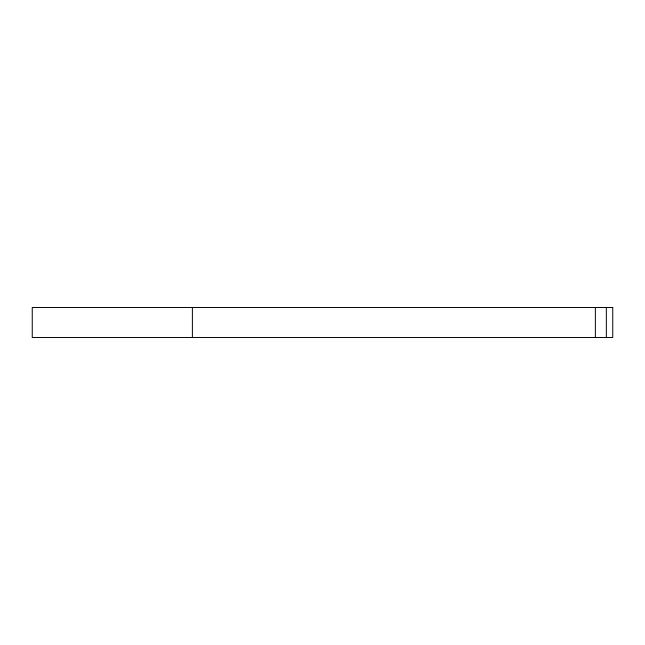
<?xml version="1.0" encoding="UTF-8"?>
<svg xmlns="http://www.w3.org/2000/svg" width="645" height="645" viewBox="0 0 645 645"><rect width="100%" height="100%" fill="white"/><g stroke="black" fill="none" stroke-linecap="round" stroke-linejoin="round"><path stroke-width="0.97" d="M606.34 307.488L606.34 337.512M595.367 307.488L595.367 337.512M192.387 307.488L192.387 337.512M612.75 307.488L32.25 307.488L32.25 337.512L612.75 337.512L612.75 307.488"/></g></svg>
